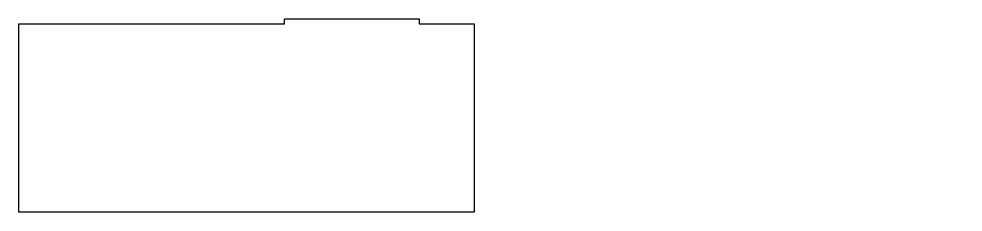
# Model space of a CAD drawing. Extents: x 100 to 287, y -84 to -45.
import ezdxf

# ---------------------------------------------------------------- set-up
doc = ezdxf.new("R2010")
doc.units = 0
doc.layers.get('0').update_dxf_attribs({"linetype": 'continuous'})

# ---------------------------------------------------------------- blocks, each defined once
blk = doc.blocks.new('PCB_SKETCH_DRAFT')
at = {"color": 7}
for points in [[(179.324, -45.212), (179.324, -46.228), (190.246, -46.228), (190.246, -46.482), (190.246, -83.566), (100.076, -83.566), (100.076, -46.228), (152.654, -46.228), (152.654, -45.212)], [(282.085051, -59.27003)], [(287.085091, -59.27003)]]:
    blk.add_lwpolyline(points, close=True, dxfattribs=at)

msp = doc.modelspace()

# ---------------------------------------------------------------- block references
at = {"color": 7}
msp.add_blockref('PCB_SKETCH_DRAFT', (0, 0), dxfattribs=at)

doc.saveas('drawing.dxf')
